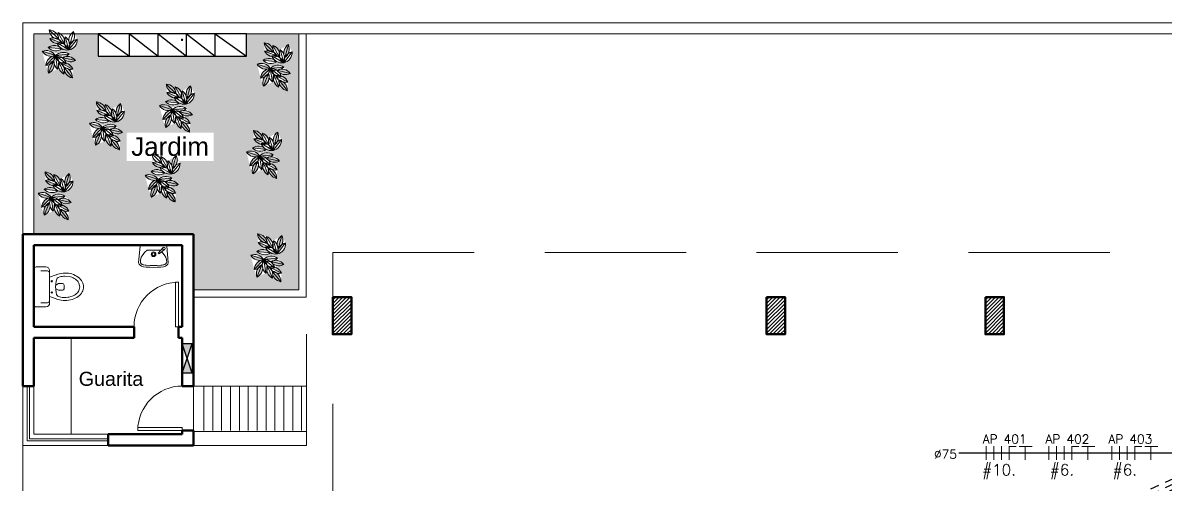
# Model space of a CAD drawing. Header units: millimetres. Extents: x 42 to 552, y 43 to 535.
# Drawn here: x 89.62 to 105.03, y 528.52 to 534.74 of the extents above; entities that cross this region are included whole.
import ezdxf
from ezdxf.enums import TextEntityAlignment as Align

# ---------------------------------------------------------------- set-up
doc = ezdxf.new("R2010")
doc.units = ezdxf.units.MM
doc.header["$LTSCALE"] = 0.75
doc.header["$MEASUREMENT"] = 0
doc.linetypes.add('HIDDEN2', pattern=[4.7625, 3.175, -1.5875])
doc.layers.add('CIRC IEC', color=7, linetype='Continuous', plot=False)
for name, color, linetype in [('CIRCUITOS', 7, 'Continuous'), ('E-PTO-QUADRO', 50, 'Continuous'), ('ELETRODUTOS', 5, 'Continuous'), ('Textos', 144, 'Continuous')]:
    doc.layers.add(name, color=color, linetype=linetype)
for name, color, linetype, lineweight in [('Gramado', 9, 'Continuous', 0), ('Linhas finas', 7, 'Continuous', 0), ('Linhas medias', 7, 'Continuous', 30), ('Paredes', 7, 'Continuous', 50), ('Traçejado', 250, 'HIDDEN2', 0)]:
    doc.layers.add(name, color=color, linetype=linetype, lineweight=lineweight)
doc.styles.add('ROMANS', font='romans.shx')
doc.styles.add('ROMMANS', font='ROMANS.shx', dxfattribs={"height": 100})
doc.styles.get("Standard").update_dxf_attribs({"font": 'arial.ttf'})
doc.dimstyles.get("Standard").update_dxf_attribs({"dimtxt": 1.5, "dimasz": 1.4, "dimexe": 0.18, "dimexo": 0.0625, "dimgap": 0.6, "dimtad": 2, "dimzin": 0, "dimdsep": 46, "dimtxsty": 'Standard', "dimblk": 'OBLIQUE', "dimcen": 0.09, "dimadec": 0, "dimazin": 0, "dimtfac": 1, "dimtofl": 0, "dimtmove": 0, "dimatfit": 3, "dimfxl": 1, "dimtolj": 1, "dimtzin": 0, "dimarcsym": 0})

# ---------------------------------------------------------------- blocks, each defined once
blk = doc.blocks.new('01bacicp')
at = {"linetype": 'Continuous'}
for p, q in [((-0.271, -0.045), (-0.271, -0.175)), ((0.239, -0.015), (-0.241, -0.015)), ((-0.216, -0.105), (-0.216, -0.195)), ((0.215, -0.105), (0.215, -0.195)), ((0.269, -0.175), (0.269, -0.045)), ((-0.221, -0.225), (0.219, -0.225)), ((-0.027, -0.308), (-0.046, -0.343)), ((0.044, -0.343), (0.024, -0.308)), ((-0.046, -0.343), (-0.046, -0.4)), ((-0.026, -0.42), (0.024, -0.42)), ((0.044, -0.4), (0.044, -0.343))]:
    blk.add_line(p, q, dxfattribs=at)
for points in [[(-0.164, -0.313), (-0.142, -0.25), (-0.129, -0.225), (0.131, -0.225), (0.162, -0.313), (0.163, -0.317)], [(-0.136, -0.361), (-0.128, -0.338), (-0.117, -0.327), (-0.102, -0.32), (-0.077, -0.313), (0.002, -0.305), (0.076, -0.313), (0.101, -0.321), (0.117, -0.329), (0.127, -0.339), (0.134, -0.361)]]:
    blk.add_lwpolyline(points, dxfattribs=at)
for points in [[(-0.164, -0.313, 0.020611), (-0.171, -0.333, 0.074253), (-0.186, -0.432, 0.074253), (-0.171, -0.531, 0.084945), (-0.132, -0.61, 0.106299), (-0.069, -0.665, 0.128642), (-0.001, -0.683, 0.128642)], [(-0.136, -0.361, 0.060521), (-0.144, -0.43, 0.070874), (-0.133, -0.511, 0.082468), (-0.102, -0.575, 0.106817), (-0.053, -0.62), (-0.001, -0.635)], [(-0.001, -0.683, 0.128642), (0.066, -0.666, 0.106299), (0.129, -0.61, 0.084945), (0.173, -0.524, 0.089952), (0.184, -0.433, 0.074253), (0.169, -0.334, 0.021192), (0.162, -0.313, 0.106299)], [(-0.001, -0.635), (0.051, -0.62, 0.106817), (0.101, -0.575, 0.082468), (0.135, -0.505), (0.143, -0.43, 0.060521), (0.134, -0.361, 0.04535)]]:
    blk.add_lwpolyline(points, format="xyb", dxfattribs=at)
for centre in [(-0.077, -0.255), (0.074, -0.255)]:
    blk.add_circle(centre, 0.00912, dxfattribs=at)
for centre, radius, start, end in [((-0.241, -0.045), 0.03, 90, 180), ((0.239, -0.045), 0.03, 0, 90), ((-0.221, -0.175), 0.05, 180, 270), ((-0.221, -0.176), 0.05, 180, 270), ((-0.186, -0.195), 0.03, 180, 270), ((0.185, -0.195), 0.03, 270, 0), ((0.219, -0.175), 0.05, 270, 0), ((-0.026, -0.4), 0.02, 180.0369, 270), ((0.024, -0.4), 0.02, 270, 0)]:
    blk.add_arc(centre, radius, start, end, dxfattribs=at)
blk = doc.blocks.new('01lavl91')
at = {"linetype": 'Continuous'}
for p, q in [((-0.085, -0.069), (0.086, -0.069)), ((0.125, -0.036), (0.064, -0.107)), ((0.064, -0.107), (0.075, -0.114)), ((0.075, -0.114), (0.15, -0.057))]:
    blk.add_line(p, q, dxfattribs=at)
for points in [[(-0.2, -0.239), (-0.18, -0.009), (0.18, -0.009), (0.2, -0.239)], [(-0.177, -0.228), (-0.176, -0.201), (-0.165, -0.161), (-0.153, -0.141), (-0.132, -0.112), (-0.119, -0.099), (-0.106, -0.086), (-0.093, -0.074), (-0.085, -0.069)], [(0.094, -0.074), (0.086, -0.069)], [(0.178, -0.228), (0.176, -0.201), (0.166, -0.161), (0.153, -0.141), (0.132, -0.112), (0.119, -0.099), (0.109, -0.088)], [(0, -0.299), (-0.048, -0.298), (-0.099, -0.294), (-0.134, -0.29), (-0.161, -0.282), (-0.179, -0.271), (-0.191, -0.256), (-0.2, -0.239)], [(0.002, -0.274), (-0.046, -0.272), (-0.098, -0.269), (-0.114, -0.267), (-0.129, -0.265), (-0.138, -0.263), (-0.151, -0.259), (-0.159, -0.255), (-0.163, -0.252), (-0.165, -0.25), (-0.17, -0.242), (-0.174, -0.237), (-0.177, -0.228)], [(-0.002, -0.274), (0.047, -0.272), (0.098, -0.269), (0.115, -0.267), (0.13, -0.265), (0.139, -0.263), (0.152, -0.259), (0.159, -0.255), (0.164, -0.252), (0.165, -0.25), (0.171, -0.242), (0.174, -0.237), (0.178, -0.228)], [(0, -0.299), (0.048, -0.298), (0.1, -0.294), (0.135, -0.29), (0.162, -0.282), (0.18, -0.271), (0.192, -0.256), (0.2, -0.239)]]:
    blk.add_lwpolyline(points, dxfattribs=at)
for centre, radius in [((0.001, -0.122), 0.0316), ((0.001, -0.122), 0.02), ((0.14, -0.044), 0.0164)]:
    blk.add_circle(centre, radius, dxfattribs=at)
blk = doc.blocks.new('arbusto3planta')
for p, q in [((-0.507, 0.556), (-0.375, 0.425)), ((-0.387, 0.521), (-0.299, 0.358)), ((-0.292, 0.463), (-0.242, 0.285)), ((-0.179, 0.533), (-0.229, 0.354)), ((-0.519, 0.319), (-0.335, 0.299)), ((-0.499, 0.44), (-0.327, 0.372)), ((-0.402, 0.379), (-0.242, 0.285)), ((-0.129, 0.432), (-0.242, 0.285)), ((-0.6, 0.267), (-0.424, 0.209)), ((-0.553, 0.076), (-0.424, 0.209)), ((-0.239, 0.227), (-0.424, 0.209)), ((-0.395, 0.026), (-0.424, 0.209)), ((-0.276, 0.096), (-0.424, 0.209)), ((-0.153, 0.142), (-0.333, 0.183)), ((-0.516, -0.03), (-0.445, 0.142)), ((-0.307, -0.043), (-0.376, 0.129)), ((-0.187, 0.024), (-0.35, 0.112)), ((-0.193, -0.092), (-0.309, 0.053))]:
    blk.add_line(p, q)
for centre, start, end in [((-0.366, 0.566), 184.2556, 266.2585), ((-0.516, 0.415), 4.2556, 86.2585), ((-0.249, 0.491), 167.6387, 249.6415), ((-0.437, 0.388), 347.6387, 69.6415), ((-0.164, 0.403), 154.7702, 236.773), ((-0.37, 0.345), 334.7702, 56.773), ((-0.101, 0.415), 123.5284, 205.5312), ((-0.307, 0.472), 303.5284, 25.5312), ((-0.439, 0.203), 42.8582, 124.8611), ((-0.416, 0.415), 222.8582, 304.8611), ((-0.452, 0.307), 27.5134, 109.5163), ((-0.374, 0.506), 207.5134, 289.5163), ((-0.376, 0.24), 18.4554, 100.4583), ((-0.268, 0.424), 198.4554, 280.4583), ((-0.101, 0.293), 101.5993, 183.6022), ((-0.27, 0.423), 281.5993, 3.6022), ((-0.545, 0.136), 30.8368, 112.8397), ((-0.479, 0.339), 210.8368, 292.8397), ((-0.565, 0.217), 274.7716, 356.7744), ((-0.412, 0.068), 94.7716, 176.7744), ((-0.304, 0.134), 147.9424, 229.9453), ((-0.321, 0.112), 54.7606, 136.7635), ((-0.342, 0.324), 234.7606, 316.7635), ((-0.515, 0.101), 327.9424, 49.9453), ((-0.415, 0.068), 11.6277, 93.6305), ((-0.285, 0.237), 191.6277, 273.6305), ((-0.267, 0.058), 36.0305, 118.0333), ((-0.219, 0.266), 216.0305, 298.0333), ((-0.382, 0.015), 116.7006, 198.7035), ((-0.579, 0.096), 296.7006, 18.7035), ((-0.243, 0.083), 160.8109, 242.8138), ((-0.441, 0.003), 340.8109, 62.8138), ((-0.319, -0.026), 20.6856, 102.6885), ((-0.218, 0.162), 200.6856, 282.6885), ((-0.335, -0.086), 357.4278, 79.4307), ((-0.167, 0.047), 177.4278, 259.4307)]:
    blk.add_arc(centre, 0.141, start, end)
blk = doc.blocks.new('QUADRO01')
at = {"linetype": 'Continuous'}
for p, q in [((-0.2, 0), (0.2, -0.132)), ((-0.2, -0.132), (0.2, 0)), ((-0.2, 0), (0.2, 0)), ((-0.2, -0.132), (-0.2, 0)), ((0.2, 0), (0.2, -0.132)), ((0.2, -0.132), (-0.2, -0.132))]:
    blk.add_line(p, q, dxfattribs=at)
for points in [[(0, -0.066), (-0.2, 0), (-0.2, -0.132)], [(0, -0.066), (0.2, 0), (0.2, -0.132)]]:
    blk.add_solid(points)
at = {"flags": 1}
for tag in ['ALTURA', 'SUBGRUPO', 'SIMBOLO', 'GRUPO', 'COMPOSICAO', 'DESCRICAO', 'POTENCIA', 'FUNCAO', 'FATOR', 'RENDIMENTO', 'LAYER']:
    blk.add_attdef(tag, (0, -0.132), '', height=0.25, dxfattribs=at)
blk = doc.blocks.new('_Oblique')
at = {"color": 0, "linetype": 'ByBlock', "lineweight": -2}
blk.add_line((-0.5, -0.5), (0.5, 0.5), dxfattribs=at)
blk = doc.blocks.new('*D302')
at = {"color": 0, "lineweight": -2, "transparency": 16777216}
for p, q in [((109.32, 530.299), (110.302, 527.424)), ((110.298, 527.437), (90.983, 520.838)), ((90.005, 523.7), (90.987, 520.825))]:
    blk.add_line(p, q, dxfattribs=at)
at = {"layer": 'Defpoints', "color": 0, "transparency": 16777216}
for p in [(109.318, 530.304), (90.003, 523.705), (90.983, 520.838)]:
    blk.add_point(p, dxfattribs=at)
at = {"color": 0, "lineweight": -2, "transparency": 16777216, "xscale": 0.105, "yscale": 0.105, "zscale": 0.105}
for p, rotation in [((110.298, 527.437), 18.86281279745493), ((90.983, 520.838), 198.8628127974549)]:
    blk.add_blockref('_Oblique', p, dxfattribs=dict(at, rotation=rotation))
at = {"color": 0, "transparency": 16777216, "insert": (100.674, 524.04), "char_height": 0.1125, "attachment_point": 5, "rotation": 18.8628}
blk.add_mtext('\\A1;20.41', dxfattribs=at)
blk = doc.blocks.new('A$C60FB1DCF')
at = {"const_width": 0.0135}
for points in [[(0.007, 0.189), (0.007, 0)], [(0.11, 0.189), (0.11, 0)], [(0.214, 0.189), (0.214, 0)], [(0.311, 0.182), (0.414, 0.182)], [(0.317, 0.176), (0.317, 0)], [(0.45, 0.182), (0.63, 0.182)], [(0.533, 0.176), (0.533, 0)]]:
    blk.add_lwpolyline(points, dxfattribs=at)
at = {"style": 'ROMANS', "flags": 8}
blk.add_attdef('001', text='', height=0.09, dxfattribs=at).set_placement((0.257, 0.283), align=Align.MIDDLE_CENTER)

msp = doc.modelspace()

# ---------------------------------------------------------------- hatches: boundary and pattern name
at = {"layer": 'Gramado'}
h = msp.add_hatch(dxfattribs=at)
h.set_pattern_fill('GRASS', color=92, scale=0.003)
h.set_pattern_definition([(90, (-944.628526, -711.507577), (-0.0538815367, 0.0538815367), [0.0142875, -0.0934755734]), (45, (-944.628526, -711.50758), (-0.0538815367, 0.0538815367), [0.0142875, -0.0619125]), (135, (-944.628526, -711.50758), (-0.0538815367, -0.0538815367), [0.0142875, -0.0619125])])
edge = h.paths.add_edge_path()
edge.add_line((93.343, 534.594), (92.637, 534.594))
edge.add_line((92.637, 534.594), (92.637, 534.294))
edge.add_line((92.637, 534.294), (90.637, 534.294))
edge.add_line((90.637, 534.294), (90.637, 534.594))
edge.add_line((90.637, 534.594), (90.318, 534.594))
edge.add_arc((90.18, 534.565), 0.141, -25.2298, 11.7607, ccw=False)
edge.add_arc((90.386, 534.387), 0.141, 101.5993, 123.5284, ccw=False)
edge.add_arc((90.216, 534.516), 0.141, -78.4007, 3.6022, ccw=False)
edge.add_arc((90.219, 534.517), 0.141, 241.5883, 280.4583, ccw=False)
edge.add_arc((90.071, 534.508), 0.141, 222.8582, 304.8611, ccw=False)
edge.add_arc((90.048, 534.296), 0.141, 61.5883, 124.8611, ccw=False)
edge.add_arc((90.219, 534.517), 0.141, 204.0137, 222.8582, ccw=False)
edge.add_arc((90.112, 534.599), 0.141, 207.5134, 260.7806, ccw=False)
edge.add_arc((90.034, 534.4), 0.141, 86.2585, 109.5163, ccw=False)
edge.add_arc((90.121, 534.66), 0.141, 207.8314, 236.773, ccw=False)
edge.add_line((89.996, 534.594), (89.773, 534.594))
edge.add_line((89.773, 534.594), (89.773, 531.894))
edge.add_line((89.773, 531.894), (90.123, 531.894))
edge.add_line((90.123, 531.894), (91.923, 531.894))
edge.add_line((91.923, 531.894), (91.923, 531.144))
edge.add_line((91.923, 531.144), (93.343, 531.144))
edge.add_line((93.343, 531.144), (93.343, 534.594))
edge = h.paths.add_edge_path(flags=16)
edge.add_arc((90.815, 533.593), 0.141, -25.2298, 25.5312, ccw=False)
edge.add_arc((91.021, 533.415), 0.141, 101.5993, 123.5284, ccw=False)
edge.add_arc((90.851, 533.545), 0.141, -78.4007, 3.6022, ccw=False)
edge.add_arc((90.854, 533.545), 0.141, 241.5883, 280.4583, ccw=False)
edge.add_arc((90.706, 533.537), 0.141, 222.8582, 304.8611, ccw=False)
edge.add_arc((90.683, 533.325), 0.141, 61.5883, 124.8611, ccw=False)
edge.add_arc((90.854, 533.545), 0.141, 204.0137, 222.8582, ccw=False)
edge.add_arc((90.747, 533.627), 0.141, 207.5134, 260.7806, ccw=False)
edge.add_arc((90.669, 533.429), 0.141, 86.2585, 109.5163, ccw=False)
edge.add_arc((90.756, 533.688), 0.141, 184.2556, 236.773, ccw=False)
edge.add_arc((90.606, 533.537), 0.141, 27.5134, 86.2585, ccw=False)
edge.add_arc((90.872, 533.612), 0.141, 167.6387, 184.2556, ccw=False)
edge.add_arc((90.685, 533.51), 0.141, 18.4554, 69.6415, ccw=False)
edge.add_arc((90.957, 533.525), 0.141, 154.7702, 167.6387, ccw=False)
edge.add_arc((90.752, 533.467), 0.141, 25.5312, 56.773, ccw=False)
edge.add_arc((91.02, 533.536), 0.141, 123.5284, 183.6022, ccw=False)
edge = h.paths.add_edge_path(flags=0)
edge.add_line((90.88, 533.406), (90.72, 533.501))
edge.add_arc((90.745, 533.361), 0.141, 18.4554, 100.4583, ccw=False)
edge = h.paths.add_edge_path(flags=16)
edge.add_arc((90.779, 533.446), 0.141, 298.0333, 316.7635, ccw=False)
edge.add_arc((90.855, 533.18), 0.141, 36.0305, 93.6305, ccw=False)
edge.add_arc((90.902, 533.388), 0.141, 234.7606, 298.0333, ccw=False)
edge.add_arc((90.706, 533.189), 0.141, 17.1859, 36.0305, ccw=False)
edge.add_arc((90.802, 533.095), 0.141, 20.6856, 73.9528, ccw=False)
edge.add_arc((90.904, 533.283), 0.141, 259.4307, 282.6885, ccw=False)
edge.add_arc((90.787, 533.036), 0.141, -2.5722, 49.9453, ccw=False)
edge.add_arc((90.954, 533.169), 0.141, 200.6856, 259.4307, ccw=False)
edge.add_arc((90.68, 533.125), 0.141, 340.8109, 357.4278, ccw=False)
edge.add_arc((90.879, 533.204), 0.141, 191.6277, 242.8138, ccw=False)
edge.add_arc((90.607, 533.222), 0.141, 327.9424, 340.8109, ccw=False)
edge.add_arc((90.817, 533.256), 0.141, 198.7035, 229.9453, ccw=False)
edge.add_arc((90.542, 533.218), 0.141, 296.7006, 356.7744, ccw=False)
edge.add_arc((90.74, 533.137), 0.141, 147.9424, 198.7035, ccw=False)
edge.add_arc((90.556, 533.339), 0.141, 274.7716, 296.7006, ccw=False)
edge.add_arc((90.709, 533.19), 0.141, 112.8397, 176.7744, ccw=False)
edge.add_arc((90.643, 533.461), 0.141, 210.8368, 274.7716, ccw=False)
edge.add_arc((90.576, 533.258), 0.141, 30.8368, 112.8397, ccw=False)
edge.add_arc((90.801, 533.234), 0.141, 54.7606, 136.7635, ccw=False)
edge = h.paths.add_edge_path(flags=0)
edge.add_line((90.698, 533.331), (90.845, 533.218))
edge.add_arc((90.836, 533.359), 0.141, 191.6277, 273.6305, ccw=False)
edge = h.paths.add_edge_path(flags=16)
edge.add_arc((91.519, 533.499), 0.141, 30.8368, 112.8397, ccw=False)
edge.add_arc((91.744, 533.474), 0.141, 54.7606, 136.7635, ccw=False)
edge.add_arc((91.722, 533.687), 0.141, 298.0333, 316.7635, ccw=False)
edge.add_arc((91.798, 533.421), 0.141, 36.0305, 93.6305, ccw=False)
edge.add_arc((91.845, 533.629), 0.141, 234.7606, 298.0333, ccw=False)
edge.add_arc((91.65, 533.43), 0.141, 17.1859, 36.0305, ccw=False)
edge.add_arc((91.746, 533.336), 0.141, 20.6856, 73.9528, ccw=False)
edge.add_arc((91.847, 533.524), 0.141, 259.4307, 282.6885, ccw=False)
edge.add_arc((91.73, 533.276), 0.141, -2.5722, 49.9453, ccw=False)
edge.add_arc((91.897, 533.409), 0.141, 200.6856, 259.4307, ccw=False)
edge.add_arc((91.623, 533.366), 0.141, 340.8109, 357.4278, ccw=False)
edge.add_arc((91.822, 533.445), 0.141, 191.6277, 242.8138, ccw=False)
edge.add_arc((91.55, 533.463), 0.141, 327.9424, 340.8109, ccw=False)
edge.add_arc((91.76, 533.496), 0.141, 198.7035, 229.9453, ccw=False)
edge.add_arc((91.485, 533.459), 0.141, 296.7006, 356.7744, ccw=False)
edge.add_arc((91.683, 533.378), 0.141, 147.9424, 198.7035, ccw=False)
edge.add_arc((91.499, 533.579), 0.141, 274.7716, 296.7006, ccw=False)
edge.add_arc((91.652, 533.43), 0.141, 112.8397, 176.7744, ccw=False)
edge.add_arc((91.586, 533.701), 0.141, 210.8368, 274.7716, ccw=False)
edge = h.paths.add_edge_path(flags=0)
edge.add_line((91.641, 533.571), (91.788, 533.458))
edge.add_arc((91.779, 533.6), 0.141, 191.6277, 273.6305, ccw=False)
edge = h.paths.add_edge_path(flags=16)
edge.add_arc((90.319, 534.14), 0.141, 200.6856, 259.4307, ccw=False)
edge.add_arc((90.045, 534.097), 0.141, 340.8109, 357.4278, ccw=False)
edge.add_arc((90.243, 534.176), 0.141, 191.6277, 242.8138, ccw=False)
edge.add_arc((89.971, 534.194), 0.141, 327.9424, 340.8109, ccw=False)
edge.add_arc((90.182, 534.227), 0.141, 198.7035, 229.9453, ccw=False)
edge.add_arc((89.907, 534.19), 0.141, 296.7006, 356.7744, ccw=False)
edge.add_arc((90.105, 534.109), 0.141, 147.9424, 198.7035, ccw=False)
edge.add_arc((89.921, 534.31), 0.141, 274.7716, 296.7006, ccw=False)
edge.add_arc((90.074, 534.161), 0.141, 112.8397, 176.7744, ccw=False)
edge.add_arc((90.008, 534.432), 0.141, 210.8368, 274.7716, ccw=False)
edge.add_arc((89.941, 534.23), 0.141, 30.8368, 112.8397, ccw=False)
edge.add_arc((90.165, 534.205), 0.141, 54.7606, 136.7635, ccw=False)
edge.add_arc((90.144, 534.418), 0.141, 298.0333, 316.7635, ccw=False)
edge.add_arc((90.219, 534.152), 0.141, 36.0305, 93.6305, ccw=False)
edge.add_arc((90.267, 534.36), 0.141, 234.7606, 298.0333, ccw=False)
edge.add_arc((90.071, 534.161), 0.141, 17.1859, 36.0305, ccw=False)
edge.add_arc((90.167, 534.067), 0.141, 20.6856, 73.9528, ccw=False)
edge.add_arc((90.269, 534.255), 0.141, 259.4307, 282.6885, ccw=False)
edge.add_arc((90.152, 534.007), 0.141, -2.5722, 49.9453, ccw=False)
edge = h.paths.add_edge_path(flags=0)
edge.add_line((90.062, 534.302), (90.21, 534.189))
edge.add_arc((90.201, 534.331), 0.141, 191.6277, 273.6305, ccw=False)
edge = h.paths.add_edge_path(flags=16)
edge.add_arc((91.549, 533.777), 0.141, 27.5134, 86.2585, ccw=False)
edge.add_arc((91.815, 533.853), 0.141, 167.6387, 184.2556, ccw=False)
edge.add_arc((91.628, 533.751), 0.141, 18.4554, 69.6415, ccw=False)
edge.add_arc((91.9, 533.765), 0.141, 154.7702, 167.6387, ccw=False)
edge.add_arc((91.695, 533.707), 0.141, 25.5312, 56.773, ccw=False)
edge.add_arc((91.963, 533.777), 0.141, 123.5284, 183.6022, ccw=False)
edge.add_arc((91.758, 533.834), 0.141, -25.2298, 25.5312, ccw=False)
edge.add_arc((91.964, 533.656), 0.141, 101.5993, 123.5284, ccw=False)
edge.add_arc((91.794, 533.785), 0.141, -78.4007, 3.6022, ccw=False)
edge.add_arc((91.797, 533.786), 0.141, 241.5883, 280.4583, ccw=False)
edge.add_arc((91.649, 533.777), 0.141, 222.8582, 304.8611, ccw=False)
edge.add_arc((91.626, 533.565), 0.141, 61.5883, 124.8611, ccw=False)
edge.add_arc((91.797, 533.786), 0.141, 204.0137, 222.8582, ccw=False)
edge.add_arc((91.69, 533.868), 0.141, 207.5134, 260.7806, ccw=False)
edge.add_arc((91.612, 533.669), 0.141, 86.2585, 109.5163, ccw=False)
edge.add_arc((91.699, 533.929), 0.141, 184.2556, 236.773, ccw=False)
edge = h.paths.add_edge_path(flags=0)
edge.add_line((91.823, 533.647), (91.663, 533.741))
edge.add_arc((91.688, 533.602), 0.141, 18.4554, 100.4583, ccw=False)
edge = h.paths.add_edge_path(flags=16)
edge.add_arc((91.356, 532.834), 0.141, 27.5134, 86.2585, ccw=False)
edge.add_arc((91.623, 532.91), 0.141, 167.6387, 184.2556, ccw=False)
edge.add_arc((91.435, 532.808), 0.141, 18.4554, 69.6415, ccw=False)
edge.add_arc((91.708, 532.822), 0.141, 154.7702, 167.6387, ccw=False)
edge.add_arc((91.502, 532.764), 0.141, 25.5312, 56.773, ccw=False)
edge.add_arc((91.771, 532.834), 0.141, 123.5284, 183.6022, ccw=False)
edge.add_arc((91.565, 532.891), 0.141, -25.2298, 25.5312, ccw=False)
edge.add_arc((91.771, 532.713), 0.141, 101.5993, 123.5284, ccw=False)
edge.add_arc((91.602, 532.843), 0.141, -78.4007, 3.6022, ccw=False)
edge.add_arc((91.605, 532.843), 0.141, 241.5883, 280.4583, ccw=False)
edge.add_arc((91.456, 532.835), 0.141, 222.8582, 304.8611, ccw=False)
edge.add_arc((91.434, 532.623), 0.141, 61.5883, 124.8611, ccw=False)
edge.add_arc((91.605, 532.843), 0.141, 204.0137, 222.8582, ccw=False)
edge.add_arc((91.498, 532.925), 0.141, 207.5134, 260.7806, ccw=False)
edge.add_arc((91.42, 532.727), 0.141, 86.2585, 109.5163, ccw=False)
edge.add_arc((91.507, 532.986), 0.141, 184.2556, 236.773, ccw=False)
edge = h.paths.add_edge_path(flags=0)
edge.add_line((91.63, 532.704), (91.47, 532.798))
edge.add_arc((91.496, 532.659), 0.141, 18.4554, 100.4583, ccw=False)
edge = h.paths.add_edge_path(flags=16)
edge.add_arc((91.551, 532.532), 0.141, 54.7606, 136.7635, ccw=False)
edge.add_arc((91.53, 532.744), 0.141, 298.0333, 316.7635, ccw=False)
edge.add_arc((91.605, 532.478), 0.141, 36.0305, 93.6305, ccw=False)
edge.add_arc((91.653, 532.686), 0.141, 234.7606, 298.0333, ccw=False)
edge.add_arc((91.457, 532.487), 0.141, 17.1859, 36.0305, ccw=False)
edge.add_arc((91.553, 532.393), 0.141, 20.6856, 73.9528, ccw=False)
edge.add_arc((91.654, 532.581), 0.141, 259.4307, 282.6885, ccw=False)
edge.add_arc((91.537, 532.334), 0.141, -2.5722, 49.9453, ccw=False)
edge.add_arc((91.705, 532.466), 0.141, 200.6856, 259.4307, ccw=False)
edge.add_arc((91.431, 532.423), 0.141, 340.8109, 357.4278, ccw=False)
edge.add_arc((91.629, 532.502), 0.141, 191.6277, 242.8138, ccw=False)
edge.add_arc((91.357, 532.52), 0.141, 327.9424, 340.8109, ccw=False)
edge.add_arc((91.568, 532.553), 0.141, 198.7035, 229.9453, ccw=False)
edge.add_arc((91.293, 532.516), 0.141, 296.7006, 356.7744, ccw=False)
edge.add_arc((91.49, 532.435), 0.141, 147.9424, 198.7035, ccw=False)
edge.add_arc((91.307, 532.636), 0.141, 274.7716, 296.7006, ccw=False)
edge.add_arc((91.46, 532.487), 0.141, 112.8397, 176.7744, ccw=False)
edge.add_arc((91.393, 532.759), 0.141, 210.8368, 274.7716, ccw=False)
edge.add_arc((91.327, 532.556), 0.141, 30.8368, 112.8397, ccw=False)
edge = h.paths.add_edge_path(flags=0)
edge.add_line((91.448, 532.628), (91.596, 532.516))
edge.add_arc((91.587, 532.657), 0.141, 191.6277, 273.6305, ccw=False)
edge = h.paths.add_edge_path(flags=16)
edge.add_arc((90.122, 532.651), 0.141, -25.2298, 25.5312, ccw=False)
edge.add_arc((90.328, 532.473), 0.141, 101.5993, 123.5284, ccw=False)
edge.add_arc((90.158, 532.602), 0.141, -78.4007, 3.6022, ccw=False)
edge.add_arc((90.161, 532.603), 0.141, 241.5883, 280.4583, ccw=False)
edge.add_arc((90.013, 532.594), 0.141, 222.8582, 304.8611, ccw=False)
edge.add_arc((89.99, 532.382), 0.141, 61.5883, 124.8611, ccw=False)
edge.add_arc((90.161, 532.603), 0.141, 204.0137, 222.8582, ccw=False)
edge.add_arc((90.055, 532.685), 0.141, 207.5134, 260.7806, ccw=False)
edge.add_arc((89.976, 532.486), 0.141, 86.2585, 109.5163, ccw=False)
edge.add_arc((90.063, 532.746), 0.141, 184.2556, 236.773, ccw=False)
edge.add_arc((89.913, 532.594), 0.141, 27.5134, 86.2585, ccw=False)
edge.add_arc((90.179, 532.67), 0.141, 167.6387, 184.2556, ccw=False)
edge.add_arc((89.992, 532.567), 0.141, 18.4554, 69.6415, ccw=False)
edge.add_arc((90.264, 532.582), 0.141, 154.7702, 167.6387, ccw=False)
edge.add_arc((90.059, 532.524), 0.141, 25.5312, 56.773, ccw=False)
edge.add_arc((90.328, 532.594), 0.141, 123.5284, 183.6022, ccw=False)
edge = h.paths.add_edge_path(flags=0)
edge.add_line((90.187, 532.464), (90.027, 532.558))
edge.add_arc((90.053, 532.419), 0.141, 18.4554, 100.4583, ccw=False)
edge = h.paths.add_edge_path(flags=16)
edge.add_arc((90.086, 532.503), 0.141, 298.0333, 316.7635, ccw=False)
edge.add_arc((90.162, 532.237), 0.141, 36.0305, 93.6305, ccw=False)
edge.add_arc((90.21, 532.445), 0.141, 234.7606, 298.0333, ccw=False)
edge.add_arc((90.014, 532.247), 0.141, 17.1859, 36.0305, ccw=False)
edge.add_arc((90.11, 532.153), 0.141, 20.6856, 73.9528, ccw=False)
edge.add_arc((90.211, 532.341), 0.141, 259.4307, 282.6885, ccw=False)
edge.add_arc((90.094, 532.093), 0.141, -2.5722, 49.9453, ccw=False)
edge.add_arc((90.261, 532.226), 0.141, 200.6856, 259.4307, ccw=False)
edge.add_arc((89.988, 532.182), 0.141, 340.8109, 357.4278, ccw=False)
edge.add_arc((90.186, 532.262), 0.141, 191.6277, 242.8138, ccw=False)
edge.add_arc((89.914, 532.28), 0.141, 327.9424, 340.8109, ccw=False)
edge.add_arc((90.125, 532.313), 0.141, 198.7035, 229.9453, ccw=False)
edge.add_arc((89.849, 532.275), 0.141, 296.7006, 356.7744, ccw=False)
edge.add_arc((90.047, 532.194), 0.141, 147.9424, 198.7035, ccw=False)
edge.add_arc((89.863, 532.396), 0.141, 274.7716, 296.7006, ccw=False)
edge.add_arc((90.016, 532.247), 0.141, 112.8397, 176.7744, ccw=False)
edge.add_arc((89.95, 532.518), 0.141, 210.8368, 274.7716, ccw=False)
edge.add_arc((89.883, 532.315), 0.141, 30.8368, 112.8397, ccw=False)
edge.add_arc((90.108, 532.291), 0.141, 54.7606, 136.7635, ccw=False)
edge = h.paths.add_edge_path(flags=0)
edge.add_line((90.005, 532.388), (90.152, 532.275))
edge.add_arc((90.143, 532.416), 0.141, 191.6277, 273.6305, ccw=False)
edge = h.paths.add_edge_path(flags=16)
edge.add_arc((92.837, 534.056), 0.141, 30.8368, 112.8397, ccw=False)
edge.add_arc((93.062, 534.032), 0.141, 54.7606, 136.7635, ccw=False)
edge.add_arc((93.041, 534.244), 0.141, 298.0333, 316.7635, ccw=False)
edge.add_arc((93.116, 533.978), 0.141, 36.0305, 93.6305, ccw=False)
edge.add_arc((93.164, 534.187), 0.141, 234.7606, 298.0333, ccw=False)
edge.add_arc((92.968, 533.988), 0.141, 17.1859, 36.0305, ccw=False)
edge.add_arc((93.064, 533.894), 0.141, 20.6856, 73.9528, ccw=False)
edge.add_arc((93.165, 534.082), 0.141, 259.4307, 282.6885, ccw=False)
edge.add_arc((93.048, 533.834), 0.141, -2.5722, 49.9453, ccw=False)
edge.add_arc((93.215, 533.967), 0.141, 200.6856, 259.4307, ccw=False)
edge.add_arc((92.942, 533.923), 0.141, 340.8109, 357.4278, ccw=False)
edge.add_arc((93.14, 534.003), 0.141, 191.6277, 242.8138, ccw=False)
edge.add_arc((92.868, 534.021), 0.141, 327.9424, 340.8109, ccw=False)
edge.add_arc((93.079, 534.054), 0.141, 198.7035, 229.9453, ccw=False)
edge.add_arc((92.804, 534.016), 0.141, 296.7006, 356.7744, ccw=False)
edge.add_arc((93.001, 533.936), 0.141, 147.9424, 198.7035, ccw=False)
edge.add_arc((92.818, 534.137), 0.141, 274.7716, 296.7006, ccw=False)
edge.add_arc((92.971, 533.988), 0.141, 112.8397, 176.7744, ccw=False)
edge.add_arc((92.904, 534.259), 0.141, 210.8368, 274.7716, ccw=False)
edge = h.paths.add_edge_path(flags=0)
edge.add_line((92.959, 534.129), (93.106, 534.016))
edge.add_arc((93.097, 534.157), 0.141, 191.6277, 273.6305, ccw=False)
edge = h.paths.add_edge_path(flags=16)
edge.add_arc((92.723, 533.152), 0.141, 27.5134, 86.2585, ccw=False)
edge.add_arc((92.989, 533.228), 0.141, 167.6387, 184.2556, ccw=False)
edge.add_arc((92.802, 533.125), 0.141, 18.4554, 69.6415, ccw=False)
edge.add_arc((93.074, 533.14), 0.141, 154.7702, 167.6387, ccw=False)
edge.add_arc((92.869, 533.082), 0.141, 25.5312, 56.773, ccw=False)
edge.add_arc((93.137, 533.152), 0.141, 123.5284, 183.6022, ccw=False)
edge.add_arc((92.932, 533.209), 0.141, -25.2298, 25.5312, ccw=False)
edge.add_arc((93.138, 533.03), 0.141, 101.5993, 123.5284, ccw=False)
edge.add_arc((92.968, 533.16), 0.141, -78.4007, 3.6022, ccw=False)
edge.add_arc((92.971, 533.161), 0.141, 241.5883, 280.4583, ccw=False)
edge.add_arc((92.823, 533.152), 0.141, 222.8582, 304.8611, ccw=False)
edge.add_arc((92.8, 532.94), 0.141, 61.5883, 124.8611, ccw=False)
edge.add_arc((92.971, 533.161), 0.141, 204.0137, 222.8582, ccw=False)
edge.add_arc((92.864, 533.243), 0.141, 207.5134, 260.7806, ccw=False)
edge.add_arc((92.786, 533.044), 0.141, 86.2585, 109.5163, ccw=False)
edge.add_arc((92.873, 533.303), 0.141, 184.2556, 236.773, ccw=False)
edge = h.paths.add_edge_path(flags=16)
edge.add_arc((92.693, 532.873), 0.141, 30.8368, 112.8397, ccw=False)
edge.add_arc((92.918, 532.849), 0.141, 54.7606, 136.7635, ccw=False)
edge.add_arc((92.896, 533.061), 0.141, 298.0333, 316.7635, ccw=False)
edge.add_arc((92.972, 532.795), 0.141, 36.0305, 93.6305, ccw=False)
edge.add_arc((93.019, 533.003), 0.141, 234.7606, 298.0333, ccw=False)
edge.add_arc((92.824, 532.805), 0.141, 17.1859, 36.0305, ccw=False)
edge.add_arc((92.92, 532.711), 0.141, 20.6856, 73.9528, ccw=False)
edge.add_arc((93.021, 532.898), 0.141, 259.4307, 282.6885, ccw=False)
edge.add_arc((92.904, 532.651), 0.141, -2.5722, 49.9453, ccw=False)
edge.add_arc((93.071, 532.784), 0.141, 200.6856, 259.4307, ccw=False)
edge.add_arc((92.797, 532.74), 0.141, 340.8109, 357.4278, ccw=False)
edge.add_arc((92.996, 532.82), 0.141, 191.6277, 242.8138, ccw=False)
edge.add_arc((92.724, 532.838), 0.141, 327.9424, 340.8109, ccw=False)
edge.add_arc((92.934, 532.871), 0.141, 198.7035, 229.9453, ccw=False)
edge.add_arc((92.659, 532.833), 0.141, 296.7006, 356.7744, ccw=False)
edge.add_arc((92.857, 532.752), 0.141, 147.9424, 198.7035, ccw=False)
edge.add_arc((92.673, 532.954), 0.141, 274.7716, 296.7006, ccw=False)
edge.add_arc((92.826, 532.805), 0.141, 112.8397, 176.7744, ccw=False)
edge.add_arc((92.76, 533.076), 0.141, 210.8368, 274.7716, ccw=False)
edge = h.paths.add_edge_path(flags=0)
edge.add_line((92.815, 532.946), (92.962, 532.833))
edge.add_arc((92.953, 532.974), 0.141, 191.6277, 273.6305, ccw=False)
edge = h.paths.add_edge_path(flags=0)
edge.add_line((92.997, 533.022), (92.837, 533.116))
edge.add_arc((92.862, 532.977), 0.141, 18.4554, 100.4583, ccw=False)
edge = h.paths.add_edge_path(flags=16)
edge.add_arc((92.944, 534.123), 0.141, 61.5883, 124.8611, ccw=False)
edge.add_arc((93.115, 534.344), 0.141, 204.0137, 222.8582, ccw=False)
edge.add_arc((93.009, 534.426), 0.141, 207.5134, 260.7806, ccw=False)
edge.add_arc((92.931, 534.227), 0.141, 86.2585, 109.5163, ccw=False)
edge.add_arc((93.017, 534.487), 0.141, 184.2556, 236.773, ccw=False)
edge.add_arc((92.867, 534.335), 0.141, 27.5134, 86.2585, ccw=False)
edge.add_arc((93.134, 534.411), 0.141, 167.6387, 184.2556, ccw=False)
edge.add_arc((92.946, 534.308), 0.141, 18.4554, 69.6415, ccw=False)
edge.add_arc((93.218, 534.323), 0.141, 154.7702, 167.6387, ccw=False)
edge.add_arc((93.013, 534.265), 0.141, 25.5312, 56.773, ccw=False)
edge.add_arc((93.282, 534.335), 0.141, 123.5284, 183.6022, ccw=False)
edge.add_arc((93.076, 534.392), 0.141, -25.2298, 25.5312, ccw=False)
edge.add_arc((93.282, 534.214), 0.141, 101.5993, 123.5284, ccw=False)
edge.add_arc((93.113, 534.343), 0.141, -78.4007, 3.6022, ccw=False)
edge.add_arc((93.115, 534.344), 0.141, 241.5883, 280.4583, ccw=False)
edge.add_arc((92.967, 534.335), 0.141, 222.8582, 304.8611, ccw=False)
edge = h.paths.add_edge_path(flags=0)
edge.add_line((93.141, 534.205), (92.981, 534.299))
edge.add_arc((93.007, 534.16), 0.141, 18.4554, 100.4583, ccw=False)
edge = h.paths.add_edge_path(flags=16)
edge.add_arc((92.78, 531.757), 0.141, 27.5134, 86.2585, ccw=False)
edge.add_arc((93.047, 531.833), 0.141, 167.6387, 184.2556, ccw=False)
edge.add_arc((92.86, 531.731), 0.141, 18.4554, 69.6415, ccw=False)
edge.add_arc((93.132, 531.745), 0.141, 154.7702, 167.6387, ccw=False)
edge.add_arc((92.926, 531.687), 0.141, 25.5312, 56.773, ccw=False)
edge.add_arc((93.195, 531.757), 0.141, 123.5284, 183.6022, ccw=False)
edge.add_arc((92.989, 531.814), 0.141, -25.2298, 25.5312, ccw=False)
edge.add_arc((93.196, 531.636), 0.141, 101.5993, 123.5284, ccw=False)
edge.add_arc((93.026, 531.765), 0.141, -78.4007, 3.6022, ccw=False)
edge.add_arc((93.029, 531.766), 0.141, 241.5883, 280.4583, ccw=False)
edge.add_arc((92.881, 531.758), 0.141, 222.8582, 304.8611, ccw=False)
edge.add_arc((92.858, 531.545), 0.141, 61.5883, 124.8611, ccw=False)
edge.add_arc((93.029, 531.766), 0.141, 204.0137, 222.8582, ccw=False)
edge.add_arc((92.922, 531.848), 0.141, 207.5134, 260.7806, ccw=False)
edge.add_arc((92.844, 531.649), 0.141, 86.2585, 109.5163, ccw=False)
edge.add_arc((92.931, 531.909), 0.141, 184.2556, 236.773, ccw=False)
edge = h.paths.add_edge_path(flags=0)
edge.add_line((93.054, 531.627), (92.895, 531.721))
edge.add_arc((92.92, 531.582), 0.141, 18.4554, 100.4583, ccw=False)
edge = h.paths.add_edge_path(flags=16)
edge.add_arc((92.751, 531.479), 0.141, 30.8368, 112.8397, ccw=False)
edge.add_arc((92.975, 531.454), 0.141, 54.7606, 136.7635, ccw=False)
edge.add_arc((92.954, 531.667), 0.141, 298.0333, 316.7635, ccw=False)
edge.add_arc((93.029, 531.401), 0.141, 36.0305, 93.6305, ccw=False)
edge.add_arc((93.077, 531.609), 0.141, 234.7606, 298.0333, ccw=False)
edge.add_arc((92.881, 531.41), 0.141, 17.1859, 36.0305, ccw=False)
edge.add_arc((92.977, 531.316), 0.141, 20.6856, 73.9528, ccw=False)
edge.add_arc((93.079, 531.504), 0.141, 259.4307, 282.6885, ccw=False)
edge.add_arc((92.962, 531.256), 0.141, -2.5722, 49.9453, ccw=False)
edge.add_arc((93.129, 531.389), 0.141, 200.6856, 259.4307, ccw=False)
edge.add_arc((92.855, 531.346), 0.141, 340.8109, 357.4278, ccw=False)
edge.add_arc((93.053, 531.425), 0.141, 191.6277, 242.8138, ccw=False)
edge.add_arc((92.781, 531.443), 0.141, 327.9424, 340.8109, ccw=False)
edge.add_arc((92.992, 531.476), 0.141, 198.7035, 229.9453, ccw=False)
edge.add_arc((92.717, 531.439), 0.141, 296.7006, 356.7744, ccw=False)
edge.add_arc((92.915, 531.358), 0.141, 147.9424, 198.7035, ccw=False)
edge.add_arc((92.731, 531.559), 0.141, 274.7716, 296.7006, ccw=False)
edge.add_arc((92.884, 531.41), 0.141, 112.8397, 176.7744, ccw=False)
edge.add_arc((92.817, 531.681), 0.141, 210.8368, 274.7716, ccw=False)
edge = h.paths.add_edge_path(flags=0)
edge.add_line((92.872, 531.551), (93.02, 531.438))
edge.add_arc((93.011, 531.58), 0.141, 191.6277, 273.6305, ccw=False)
h.paths.add_polyline_path([(91.022, 532.882), (92.197, 532.882), (92.197, 533.264), (91.022, 533.264)], flags=16)
at = {"layer": 'Linhas finas'}
h = msp.add_hatch(color=256, dxfattribs=at)
h.dxf.hatch_style = 1
h.paths.add_polyline_path([(91.782, 534.514, 1), (91.761, 534.514, 1)])
h = msp.add_hatch(dxfattribs=at)
h.set_pattern_fill('JIS_WOOD', color=256, scale=0.05)
h.set_pattern_definition([(45, (-944.268526, -741.112614), (-0.02499999996, 0.02499999996), [])])
h.paths.add_polyline_path([(94.053, 531.044), (93.803, 531.044), (93.803, 530.544), (94.053, 530.544)])
h = msp.add_hatch(dxfattribs=at)
h.set_pattern_fill('JIS_WOOD', color=256, scale=0.05)
h.set_pattern_definition([(45, (-938.419648, -741.112614), (-0.02499999996, 0.02499999996), [])])
h.paths.add_polyline_path([(99.902, 531.044), (99.652, 531.044), (99.652, 530.544), (99.902, 530.544)])
h = msp.add_hatch(dxfattribs=at)
h.set_pattern_fill('JIS_WOOD', color=256, scale=0.05)
h.set_pattern_definition([(45, (-935.46885, -741.112614), (-0.02499999996, 0.02499999996), [])])
h.paths.add_polyline_path([(102.853, 531.044), (102.603, 531.044), (102.603, 530.544), (102.853, 530.544)])

# ---------------------------------------------------------------- linework, layer by layer
at = {"layer": 'CIRCUITOS', "linetype": 'Continuous'}
msp.add_line((105.778, 528.941), (102.244, 528.941), dxfattribs=at)
at = {"layer": 'ELETRODUTOS', "linetype": 'HIDDEN2', "ltscale": 0.05}
for centre, radius, start, end in [((93.006, 548.287), 24.378, 263.8014, 312.4671), ((87.907, 560.939), 36.908, 273.8319, 302.8812), ((87.034, 563.67), 39.666, 274.8296, 301.7606), ((86.01, 566.879), 42.926, 275.8343, 300.6324), ((84.791, 570.707), 46.834, 276.846, 299.4967), ((83.312, 575.357), 51.604, 277.8647, 298.3535)]:
    msp.add_arc(centre, radius, start, end, dxfattribs=at)
at = {"layer": 'Linhas finas'}
for p, q in [((89.623, 534.744), (129.623, 534.744)), ((89.623, 534.744), (89.623, 521.744)), ((89.773, 534.594), (129.473, 534.594)), ((89.773, 534.594), (89.773, 531.894)), ((93.343, 531.144), (93.343, 534.594)), ((93.443, 531.044), (93.443, 534.594)), ((91.923, 531.144), (93.343, 531.144)), ((91.923, 531.044), (93.443, 531.044)), ((93.447, 529.044), (93.447, 530.544)), ((89.623, 529.044), (89.623, 529.844)), ((89.683, 529.104), (89.683, 529.844)), ((89.713, 529.844), (89.713, 529.134)), ((89.773, 529.844), (89.773, 529.194)), ((92.063, 529.844), (92.063, 529.244)), ((92.183, 529.844), (92.183, 529.244)), ((92.303, 529.844), (92.303, 529.244)), ((92.423, 529.844), (92.423, 529.244)), ((92.543, 529.844), (92.543, 529.244)), ((92.663, 529.844), (92.663, 529.244)), ((92.783, 529.844), (92.783, 529.244)), ((92.903, 529.844), (92.903, 529.244)), ((93.023, 529.844), (93.023, 529.244)), ((93.143, 529.844), (93.143, 529.244)), ((93.263, 529.844), (93.263, 529.244)), ((93.383, 529.844), (93.383, 529.244)), ((90.773, 529.104), (89.683, 529.104)), ((90.773, 529.134), (89.713, 529.134)), ((90.773, 529.194), (89.773, 529.194)), ((90.123, 529.044), (89.623, 529.044)), ((90.773, 529.044), (89.623, 529.044)), ((91.923, 529.044), (93.447, 529.044))]:
    msp.add_line(p, q, dxfattribs=at)
for points in [[(89.623, 531.894), (91.923, 531.894), (91.923, 529.044), (89.623, 529.044)], [(91.683, 530.644), (91.723, 530.644), (91.723, 531.244), (91.683, 531.244)], [(89.773, 530.494), (90.273, 530.494), (90.273, 529.194), (89.773, 529.194)], [(91.923, 529.844), (93.447, 529.844), (93.447, 529.233), (91.923, 529.233)], [(91.773, 529.284), (91.773, 529.244), (91.173, 529.244), (91.173, 529.284)]]:
    msp.add_lwpolyline(points, close=True, dxfattribs=at)
msp.add_circle((91.771, 534.514), 0.0105, dxfattribs=at)
for centre in [(91.723, 530.644), (91.773, 529.244)]:
    msp.add_arc(centre, 0.6, 90, 180, dxfattribs=at)
at = {"layer": 'Linhas medias'}
for p, q in [((90.637, 534.594), (91.06, 534.294)), ((91.06, 534.294), (91.06, 534.594)), ((91.06, 534.594), (91.446, 534.294)), ((91.446, 534.294), (91.446, 534.594)), ((91.446, 534.594), (91.832, 534.295)), ((91.832, 534.294), (91.832, 534.594)), ((91.832, 534.594), (92.218, 534.294)), ((92.218, 534.294), (92.218, 534.594)), ((92.218, 534.594), (92.637, 534.294))]:
    msp.add_line(p, q, dxfattribs=at)
msp.add_lwpolyline([(90.637, 534.294), (92.637, 534.294), (92.637, 534.594), (90.637, 534.594)], close=True, dxfattribs=at)
at = {"layer": 'Paredes'}
for p, q in [((89.623, 531.894), (89.623, 529.844)), ((91.923, 531.894), (89.623, 531.894)), ((91.923, 529.844), (91.923, 531.894)), ((89.773, 531.744), (89.773, 530.644)), ((91.773, 531.744), (89.773, 531.744)), ((91.773, 530.644), (91.773, 531.744)), ((89.773, 530.644), (91.123, 530.644)), ((91.123, 530.494), (91.123, 530.644)), ((91.723, 530.644), (91.773, 530.644)), ((91.723, 530.494), (91.723, 530.644)), ((89.773, 530.494), (91.123, 530.494)), ((89.773, 530.494), (89.773, 529.844)), ((91.723, 530.494), (91.773, 530.494)), ((91.773, 529.844), (91.773, 530.494)), ((89.773, 529.844), (89.623, 529.844)), ((91.773, 529.844), (91.923, 529.844)), ((91.773, 529.194), (91.773, 529.244)), ((91.773, 529.244), (91.923, 529.244)), ((91.923, 529.044), (91.923, 529.244)), ((90.773, 529.194), (91.773, 529.194)), ((90.773, 529.194), (90.773, 529.044)), ((90.773, 529.044), (91.923, 529.044))]:
    msp.add_line(p, q, dxfattribs=at)
for points in [[(93.803, 531.044), (94.053, 531.044), (94.053, 530.544), (93.803, 530.544)], [(99.652, 531.044), (99.902, 531.044), (99.902, 530.544), (99.652, 530.544)], [(102.603, 531.044), (102.853, 531.044), (102.853, 530.544), (102.603, 530.544)]]:
    msp.add_lwpolyline(points, close=True, dxfattribs=at)
at = {"layer": 'Traçejado', "ltscale": 0.8}
for points in [[(93.803, 531.644), (107.543, 531.644), (107.543, 533.244), (112.593, 533.244), (112.593, 531.644), (125.905, 531.644), (125.905, 531.044)], [(93.803, 531.044), (93.803, 531.644)], [(108.728, 523.721), (108.728, 524.844), (99.693, 524.844), (99.693, 524.344), (97.693, 524.344), (97.693, 524.844), (93.803, 524.844), (93.803, 530.544)]]:
    msp.add_lwpolyline(points, dxfattribs=at)

# ---------------------------------------------------------------- block references
at = {"layer": 'CIRC IEC'}
ref = msp.add_blockref('A$C60FB1DCF', (102.604, 528.847), dxfattribs=at)
ref.add_attrib('001', 'AP 401', dxfattribs={"layer": '0', "height": 0.12, "style": 'ROMANS', "flags": 8}).set_placement((102.861, 529.129), align=Align.MIDDLE_CENTER)
ref = msp.add_blockref('A$C60FB1DCF', (103.452, 528.847), dxfattribs=at)
ref.add_attrib('001', 'AP 402', dxfattribs={"layer": '0', "height": 0.12, "style": 'ROMANS', "flags": 8}).set_placement((103.709, 529.129), align=Align.MIDDLE_CENTER)
ref = msp.add_blockref('A$C60FB1DCF', (104.301, 528.847), dxfattribs=at)
ref.add_attrib('001', 'AP 403', dxfattribs={"layer": '0', "height": 0.12, "style": 'ROMANS', "flags": 8}).set_placement((104.557, 529.129), align=Align.MIDDLE_CENTER)
at = {"layer": 'E-PTO-QUADRO', "rotation": 90}
msp.add_blockref('QUADRO01', (91.773, 530.22), dxfattribs=at)
at = {"layer": 'Gramado'}
for p in [(90.486, 534.093), (93.383, 533.92), (92.065, 533.362), (91.121, 533.122), (93.239, 532.737), (91.872, 532.42), (90.429, 532.179), (93.296, 531.342)]:
    msp.add_blockref('arbusto3planta', p, dxfattribs=at)
at = {"layer": 'Linhas finas'}
msp.add_blockref('01lavl91', (91.385, 531.744), dxfattribs=at)
at = {"layer": 'Linhas finas', "rotation": 90}
msp.add_blockref('01bacicp', (89.759, 531.183), dxfattribs=at)

# ---------------------------------------------------------------- texts
at = {"layer": 'CIRCUITOS', "attachment_point": 5, "style": 'ROMMANS'}
for s, insert, char_height, width in [('∅75', (102.064, 528.925), 0.12, 0.52503), ('#10.', (102.786, 528.689), 0.15, 0.81093), ('#6.', (103.635, 528.689), 0.15, 0.81093), ('#6.', (104.483, 528.689), 0.15, 0.81093)]:
    msp.add_mtext(s, dxfattribs=dict(at, insert=insert, char_height=char_height, width=width))
at = {"layer": 'Textos'}
msp.add_text('Jardim', height=0.25, dxfattribs=at).set_placement((91.085, 532.95))
msp.add_text('Guarita', height=0.19, dxfattribs=at).set_placement((90.812, 529.847), align=Align.CENTER)

# ---------------------------------------------------------------- dimensions: what is measured, and where the dimension line sits
dim = msp.add_aligned_dim(p1=(109.318, 530.304), p2=(90.003, 523.705), distance=3.03, dimstyle='Standard', override={"dimscale": 0.075})
dim.commit()
dim.dimension.update_dxf_attribs({"geometry": '*D302', "text_midpoint": (100.674, 524.04)})

doc.saveas('drawing.dxf')
